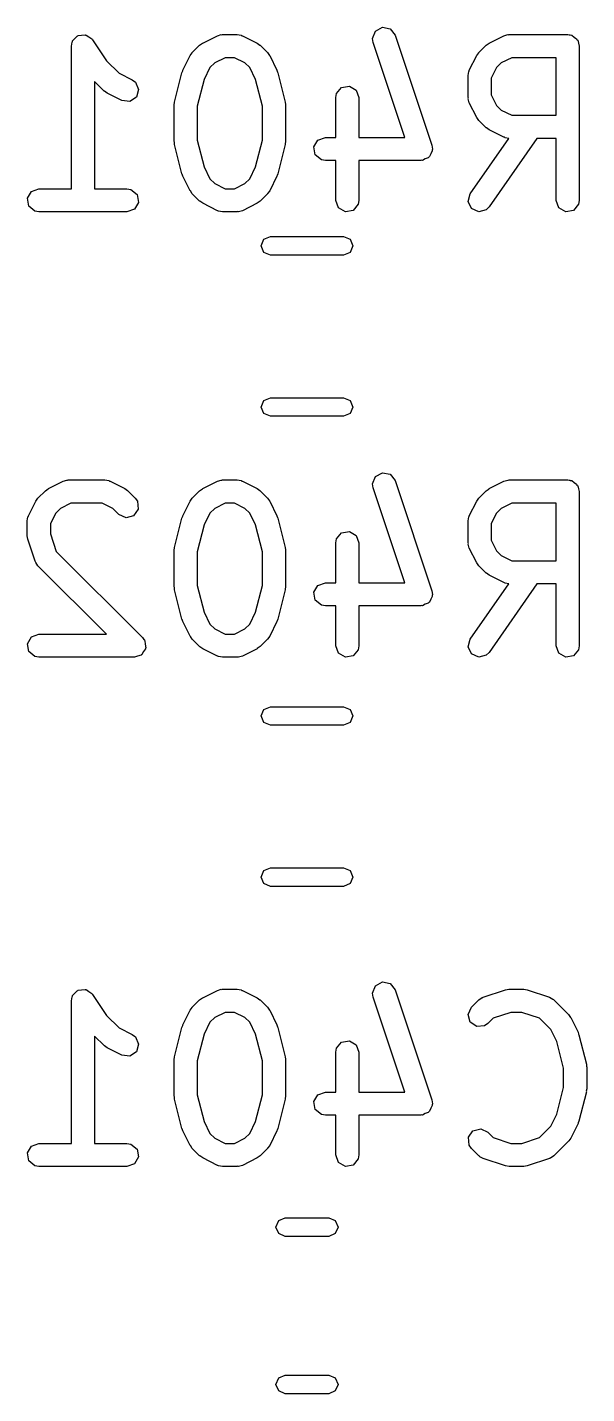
# Model space of a CAD drawing. Extents: x 109 to 192, y -153 to -42.
# Drawn here: x 154.4 to 158.02, y -81.34 to -72.48 of the extents above; entities that cross this region are included whole.
import ezdxf

# ---------------------------------------------------------------- set-up
doc = ezdxf.new("R2010")
doc.units = 0
doc.layers.add('BLACK', color=7, linetype='CONTINUOUS')

msp = doc.modelspace()

# ---------------------------------------------------------------- linework, layer by layer
at = {"layer": 'BLACK', "linetype": 'CONTINUOUS'}
for p, q in [((154.69, -72.5711), (154.706, -72.5561)), ((154.706, -72.5561), (154.72, -72.5394)), ((154.72, -72.5394), (154.724, -72.5387)), ((154.724, -72.5387), (154.727, -72.5357)), ((154.727, -72.5357), (154.749, -72.5343)), ((154.749, -72.5343), (154.771, -72.5305)), ((154.771, -72.5305), (154.774, -72.5327)), ((154.774, -72.5327), (154.779, -72.5324)), ((154.779, -72.5324), (154.796, -72.5453)), ((154.796, -72.5453), (154.815, -72.5562)), ((154.815, -72.5562), (154.817, -72.5602)), ((155.534, -72.5849), (155.629, -72.5373)), ((155.629, -72.5373), (155.654, -72.5299)), ((155.654, -72.5299), (155.658, -72.5309)), ((155.658, -72.5309), (155.662, -72.5294)), ((155.662, -72.5294), (155.758, -72.5294)), ((155.758, -72.5294), (155.783, -72.5339)), ((155.783, -72.5339), (155.787, -72.5368)), ((155.787, -72.5368), (155.791, -72.5373)), ((155.791, -72.5373), (155.886, -72.5849)), ((156.635, -72.5547), (156.654, -72.507)), ((156.639, -72.5805), (156.635, -72.5547)), ((156.654, -72.507), (156.699, -72.4826)), ((156.699, -72.4826), (156.749, -72.4929)), ((156.749, -72.4929), (156.781, -72.533)), ((156.781, -72.533), (157.019, -73.2473)), ((157.391, -72.5849), (157.486, -72.5373)), ((157.486, -72.5373), (157.511, -72.5299)), ((157.511, -72.5299), (157.515, -72.5309)), ((157.515, -72.5309), (157.52, -72.5294)), ((157.52, -72.5294), (157.9, -72.5294)), ((157.9, -72.5294), (157.91, -72.5311)), ((157.91, -72.5311), (157.913, -72.5305)), ((157.913, -72.5305), (157.916, -72.5322)), ((157.916, -72.5322), (157.926, -72.5339)), ((157.926, -72.5339), (157.941, -72.5464)), ((157.941, -72.5464), (157.958, -72.5562)), ((157.958, -72.5562), (157.96, -72.5625)), ((154.683, -72.6044), (154.687, -72.5787)), ((154.683, -73.5294), (154.683, -72.6044)), ((154.687, -72.5787), (154.69, -72.5754)), ((154.69, -72.5754), (154.69, -72.5711)), ((154.817, -72.5602), (154.82, -72.5628)), ((154.82, -72.5628), (154.911, -72.6995)), ((155.466, -72.6466), (155.514, -72.599)), ((155.466, -72.6481), (155.466, -72.6466)), ((155.514, -72.599), (155.532, -72.5861)), ((155.532, -72.5861), (155.534, -72.5849)), ((155.886, -72.5849), (155.904, -72.5983)), ((155.904, -72.5983), (155.906, -72.599)), ((155.906, -72.599), (155.954, -72.6466)), ((155.954, -72.6466), (155.966, -72.665)), ((156.844, -73.196), (156.639, -72.5805)), ((157.323, -72.6481), (157.324, -72.6466)), ((157.324, -72.6466), (157.371, -72.599)), ((157.371, -72.599), (157.39, -72.5861)), ((157.39, -72.5861), (157.391, -72.5849)), ((157.96, -72.5625), (157.965, -72.5669)), ((157.965, -72.5669), (157.969, -72.5861)), ((157.969, -72.5861), (157.975, -72.6044)), ((157.975, -72.6044), (157.975, -73.6044)), ((154.911, -72.6995), (154.993, -72.7808)), ((155.405, -72.7613), (155.452, -72.6661)), ((155.452, -72.6661), (155.466, -72.6481)), ((155.612, -72.7136), (155.581, -72.744)), ((155.68, -72.6794), (155.612, -72.7136)), ((155.74, -72.6794), (155.68, -72.6794)), ((155.808, -72.7136), (155.74, -72.6794)), ((155.839, -72.744), (155.808, -72.7136)), ((155.966, -72.665), (155.968, -72.6661)), ((155.968, -72.6661), (156.015, -72.7613)), ((157.262, -72.7613), (157.31, -72.6661)), ((157.31, -72.6661), (157.323, -72.6481)), ((157.469, -72.7136), (157.438, -72.744)), ((157.537, -72.6794), (157.469, -72.7136)), ((157.825, -72.6794), (157.537, -72.6794)), ((157.825, -73.0532), (157.825, -72.6794)), ((154.993, -72.7808), (155.077, -72.823)), ((155.077, -72.823), (155.098, -72.8385)), ((155.352, -72.9671), (155.399, -72.7767)), ((155.399, -72.7767), (155.404, -72.7648)), ((155.404, -72.7648), (155.405, -72.7613)), ((155.543, -72.821), (155.499, -72.9946)), ((155.581, -72.744), (155.543, -72.821)), ((155.877, -72.821), (155.839, -72.744)), ((155.921, -72.9946), (155.877, -72.821)), ((156.015, -72.7613), (156.019, -72.7737)), ((156.019, -72.7737), (156.021, -72.7767)), ((156.021, -72.7767), (156.068, -72.9671)), ((157.254, -72.7949), (157.259, -72.7692)), ((157.254, -72.9377), (157.254, -72.7949)), ((157.259, -72.7692), (157.261, -72.7658)), ((157.261, -72.7658), (157.262, -72.7613)), ((157.438, -72.744), (157.404, -72.8126)), ((157.404, -72.8126), (157.404, -72.92)), ((154.895, -72.8955), (154.833, -72.8331)), ((154.833, -72.8331), (154.833, -73.5294)), ((154.897, -72.8962), (154.895, -72.8955)), ((154.915, -72.9096), (154.897, -72.8962)), ((155.01, -72.9572), (154.915, -72.9096)), ((155.098, -72.8385), (155.118, -72.8856)), ((155.118, -72.8856), (155.104, -72.9348)), ((156.397, -72.9377), (156.401, -72.9121)), ((156.401, -72.9121), (156.434, -72.8728)), ((156.434, -72.8728), (156.485, -72.8639)), ((156.485, -72.8639), (156.529, -72.8895)), ((156.529, -72.8895), (156.547, -72.9377)), ((155.061, -72.963), (155.01, -72.9572)), ((155.104, -72.9348), (155.061, -72.963)), ((155.349, -72.9853), (155.352, -72.9706)), ((155.349, -73.2234), (155.349, -72.9853)), ((155.352, -72.9706), (155.352, -72.9671)), ((155.499, -72.9946), (155.499, -73.2142)), ((155.921, -73.2142), (155.921, -72.9946)), ((156.068, -72.9671), (156.07, -72.9821)), ((156.07, -72.9821), (156.071, -72.9853)), ((156.071, -72.9853), (156.071, -73.2234)), ((156.397, -73.196), (156.397, -72.9377)), ((156.547, -72.9377), (156.547, -73.196)), ((157.256, -72.9419), (157.254, -72.9377)), ((157.255, -72.9463), (157.256, -72.9419)), ((157.262, -72.9713), (157.255, -72.9463)), ((157.31, -73.0665), (157.262, -72.9713)), ((157.404, -72.92), (157.438, -72.9885)), ((157.438, -72.9885), (157.469, -73.0189)), ((157.311, -73.0676), (157.31, -73.0665)), ((157.324, -73.086), (157.311, -73.0676)), ((157.371, -73.1336), (157.324, -73.086)), ((157.469, -73.0189), (157.537, -73.0532)), ((157.537, -73.0532), (157.825, -73.0532)), ((157.373, -73.1343), (157.371, -73.1336)), ((157.391, -73.1477), (157.373, -73.1343)), ((157.486, -73.1953), (157.391, -73.1477)), ((155.35, -73.2267), (155.349, -73.2234)), ((155.352, -73.2416), (155.35, -73.2267)), ((155.399, -73.4321), (155.352, -73.2416)), ((155.499, -73.2142), (155.543, -73.3877)), ((155.877, -73.3877), (155.921, -73.2142)), ((156.068, -73.2416), (156.021, -73.4321)), ((156.071, -73.2234), (156.068, -73.2382)), ((156.068, -73.2382), (156.068, -73.2416)), ((156.255, -73.258), (156.281, -73.2136)), ((156.264, -73.3085), (156.255, -73.258)), ((156.281, -73.2136), (156.329, -73.196)), ((156.329, -73.196), (156.397, -73.196)), ((156.547, -73.196), (156.844, -73.196)), ((157.019, -73.2473), (157.023, -73.2731)), ((157.268, -73.5614), (157.518, -73.203)), ((157.701, -73.2032), (157.39, -73.6474)), ((157.49, -73.1958), (157.486, -73.1953)), ((157.494, -73.1987), (157.49, -73.1958)), ((157.518, -73.203), (157.494, -73.1987)), ((157.825, -73.2032), (157.701, -73.2032)), ((157.825, -73.6044), (157.825, -73.2032)), ((156.303, -73.3415), (156.264, -73.3085)), ((156.329, -73.346), (156.303, -73.3415)), ((156.397, -73.346), (156.329, -73.346)), ((156.397, -73.6044), (156.397, -73.346)), ((156.948, -73.346), (156.547, -73.346)), ((156.547, -73.346), (156.547, -73.6044)), ((156.953, -73.3441), (156.948, -73.346)), ((156.959, -73.3452), (156.953, -73.3441)), ((156.977, -73.3355), (156.959, -73.3452)), ((156.996, -73.3285), (156.977, -73.3355)), ((156.999, -73.3235), (156.996, -73.3285)), ((157.004, -73.3208), (156.999, -73.3235)), ((157.012, -73.3018), (157.004, -73.3208)), ((157.022, -73.2841), (157.012, -73.3018)), ((157.023, -73.2731), (157.021, -73.2784)), ((157.021, -73.2784), (157.022, -73.2841)), ((155.401, -73.435), (155.399, -73.4321)), ((155.405, -73.4474), (155.401, -73.435)), ((155.543, -73.3877), (155.581, -73.4647)), ((155.839, -73.4647), (155.877, -73.3877)), ((156.016, -73.4439), (156.015, -73.4474)), ((156.021, -73.4321), (156.016, -73.4439)), ((154.424, -73.5469), (154.472, -73.5294)), ((154.472, -73.5294), (154.683, -73.5294)), ((154.833, -73.5294), (155.043, -73.5294)), ((155.043, -73.5294), (155.069, -73.5339)), ((155.452, -73.5427), (155.405, -73.4474)), ((155.581, -73.4647), (155.612, -73.4951)), ((155.612, -73.4951), (155.68, -73.5294)), ((155.68, -73.5294), (155.74, -73.5294)), ((155.74, -73.5294), (155.808, -73.4951)), ((155.808, -73.4951), (155.839, -73.4647)), ((156.015, -73.4474), (155.968, -73.5427)), ((154.398, -73.5914), (154.424, -73.5469)), ((154.407, -73.6419), (154.398, -73.5914)), ((155.069, -73.5339), (155.108, -73.5669)), ((155.117, -73.6174), (155.092, -73.6618)), ((155.108, -73.5669), (155.117, -73.6174)), ((155.454, -73.5438), (155.452, -73.5427)), ((155.466, -73.5622), (155.454, -73.5438)), ((155.514, -73.6098), (155.466, -73.5622)), ((155.516, -73.6105), (155.514, -73.6098)), ((155.534, -73.6238), (155.516, -73.6105)), ((155.906, -73.6098), (155.888, -73.6227)), ((155.954, -73.5622), (155.906, -73.6098)), ((155.968, -73.5427), (155.954, -73.5607)), ((155.954, -73.5607), (155.954, -73.5622)), ((156.414, -73.6526), (156.397, -73.6044)), ((156.547, -73.6044), (156.542, -73.63)), ((157.254, -73.6109), (157.268, -73.5614)), ((157.276, -73.6574), (157.254, -73.6109)), ((157.843, -73.6526), (157.825, -73.6044)), ((157.975, -73.6044), (157.971, -73.63)), ((154.446, -73.6749), (154.407, -73.6419)), ((154.472, -73.6794), (154.446, -73.6749)), ((155.043, -73.6794), (154.472, -73.6794)), ((155.092, -73.6618), (155.043, -73.6794)), ((155.629, -73.6715), (155.534, -73.6238)), ((155.633, -73.672), (155.629, -73.6715)), ((155.637, -73.6749), (155.633, -73.672)), ((155.662, -73.6794), (155.637, -73.6749)), ((155.758, -73.6794), (155.662, -73.6794)), ((155.762, -73.6778), (155.758, -73.6794)), ((155.766, -73.6789), (155.762, -73.6778)), ((155.791, -73.6715), (155.766, -73.6789)), ((155.886, -73.6238), (155.791, -73.6715)), ((155.888, -73.6227), (155.886, -73.6238)), ((156.459, -73.6782), (156.414, -73.6526)), ((156.509, -73.6693), (156.459, -73.6782)), ((156.542, -73.63), (156.509, -73.6693)), ((157.323, -73.6791), (157.276, -73.6574)), ((157.372, -73.6658), (157.323, -73.6791)), ((157.39, -73.6474), (157.372, -73.6658)), ((157.887, -73.6782), (157.843, -73.6526)), ((157.938, -73.6693), (157.887, -73.6782)), ((157.971, -73.63), (157.938, -73.6693)), ((155.913, -73.8995), (155.93, -73.8571)), ((155.93, -73.8571), (155.973, -73.8395)), ((155.973, -73.8395), (156.447, -73.8395)), ((156.447, -73.8395), (156.49, -73.8571)), ((156.49, -73.8571), (156.507, -73.8995)), ((155.93, -73.9419), (155.913, -73.8995)), ((155.973, -73.9595), (155.93, -73.9419)), ((156.447, -73.9595), (155.973, -73.9595)), ((156.49, -73.9419), (156.447, -73.9595)), ((156.507, -73.8995), (156.49, -73.9419)), ((155.913, -74.9445), (155.93, -74.9021)), ((155.93, -74.9869), (155.913, -74.9445)), ((155.93, -74.9021), (155.973, -74.8845)), ((155.973, -74.8845), (156.447, -74.8845)), ((156.447, -74.8845), (156.49, -74.9021)), ((156.49, -74.9021), (156.507, -74.9445)), ((156.507, -74.9445), (156.49, -74.9869)), ((155.973, -75.0045), (155.93, -74.9869)), ((156.447, -75.0045), (155.973, -75.0045)), ((156.49, -74.9869), (156.447, -75.0045)), ((156.654, -75.395), (156.699, -75.3706)), ((156.699, -75.3706), (156.749, -75.3809)), ((156.749, -75.3809), (156.781, -75.421)), ((154.514, -75.487), (154.532, -75.4741)), ((154.532, -75.4741), (154.534, -75.4729)), ((154.534, -75.4729), (154.629, -75.4253)), ((154.629, -75.4253), (154.654, -75.4179)), ((154.654, -75.4179), (154.658, -75.4189)), ((154.658, -75.4189), (154.662, -75.4174)), ((154.662, -75.4174), (154.9, -75.4174)), ((154.9, -75.4174), (154.926, -75.4219)), ((154.926, -75.4219), (154.93, -75.4248)), ((154.93, -75.4248), (154.934, -75.4253)), ((154.934, -75.4253), (155.029, -75.4729)), ((155.029, -75.4729), (155.047, -75.4863)), ((155.514, -75.487), (155.532, -75.4741)), ((155.532, -75.4741), (155.534, -75.4729)), ((155.534, -75.4729), (155.629, -75.4253)), ((155.629, -75.4253), (155.654, -75.4179)), ((155.654, -75.4179), (155.658, -75.4189)), ((155.658, -75.4189), (155.662, -75.4174)), ((155.662, -75.4174), (155.758, -75.4174)), ((155.758, -75.4174), (155.783, -75.4219)), ((155.783, -75.4219), (155.787, -75.4248)), ((155.787, -75.4248), (155.791, -75.4253)), ((155.791, -75.4253), (155.886, -75.4729)), ((155.886, -75.4729), (155.904, -75.4863)), ((156.635, -75.4427), (156.654, -75.395)), ((156.639, -75.4685), (156.635, -75.4427)), ((156.844, -76.084), (156.639, -75.4685)), ((156.781, -75.421), (157.019, -76.1353)), ((157.371, -75.487), (157.39, -75.4741)), ((157.39, -75.4741), (157.391, -75.4729)), ((157.391, -75.4729), (157.486, -75.4253)), ((157.486, -75.4253), (157.511, -75.4179)), ((157.511, -75.4179), (157.515, -75.4189)), ((157.515, -75.4189), (157.52, -75.4174)), ((157.52, -75.4174), (157.9, -75.4174)), ((157.9, -75.4174), (157.91, -75.4191)), ((157.91, -75.4191), (157.913, -75.4185)), ((157.913, -75.4185), (157.916, -75.4202)), ((157.916, -75.4202), (157.926, -75.4219)), ((157.926, -75.4219), (157.941, -75.4344)), ((157.941, -75.4344), (157.958, -75.4442)), ((157.958, -75.4442), (157.96, -75.4505)), ((157.96, -75.4505), (157.965, -75.4549)), ((157.965, -75.4549), (157.969, -75.4741)), ((157.969, -75.4741), (157.975, -75.4924)), ((154.405, -75.6493), (154.452, -75.5541)), ((154.452, -75.5541), (154.466, -75.5361)), ((154.466, -75.5346), (154.514, -75.487)), ((154.466, -75.5361), (154.466, -75.5346)), ((154.68, -75.5674), (154.612, -75.6016)), ((154.883, -75.5674), (154.68, -75.5674)), ((154.951, -75.6016), (154.883, -75.5674)), ((155.047, -75.4863), (155.049, -75.487)), ((155.049, -75.487), (155.096, -75.5346)), ((155.096, -75.5346), (155.111, -75.5559)), ((155.111, -75.5559), (155.116, -75.607)), ((155.405, -75.6493), (155.452, -75.5541)), ((155.452, -75.5541), (155.466, -75.5361)), ((155.466, -75.5346), (155.514, -75.487)), ((155.466, -75.5361), (155.466, -75.5346)), ((155.68, -75.5674), (155.612, -75.6016)), ((155.74, -75.5674), (155.68, -75.5674)), ((155.808, -75.6016), (155.74, -75.5674)), ((155.904, -75.4863), (155.906, -75.487)), ((155.906, -75.487), (155.954, -75.5346)), ((155.954, -75.5346), (155.966, -75.553)), ((155.966, -75.553), (155.968, -75.5541)), ((155.968, -75.5541), (156.015, -75.6493)), ((157.262, -75.6493), (157.31, -75.5541)), ((157.31, -75.5541), (157.323, -75.5361)), ((157.323, -75.5361), (157.324, -75.5346)), ((157.324, -75.5346), (157.371, -75.487)), ((157.537, -75.5674), (157.469, -75.6016)), ((157.825, -75.5674), (157.537, -75.5674)), ((157.825, -75.9412), (157.825, -75.5674)), ((157.975, -75.4924), (157.975, -76.4924)), ((154.397, -75.6829), (154.401, -75.6572)), ((154.401, -75.6572), (154.404, -75.6538)), ((154.404, -75.6538), (154.405, -75.6493)), ((154.581, -75.632), (154.547, -75.7006)), ((154.612, -75.6016), (154.581, -75.632)), ((154.99, -75.6407), (154.951, -75.6016)), ((155.037, -75.6623), (154.99, -75.6407)), ((155.086, -75.6491), (155.037, -75.6623)), ((155.116, -75.607), (155.086, -75.6491)), ((155.399, -75.6647), (155.404, -75.6528)), ((155.404, -75.6528), (155.405, -75.6493)), ((155.581, -75.632), (155.543, -75.709)), ((155.612, -75.6016), (155.581, -75.632)), ((155.839, -75.632), (155.808, -75.6016)), ((155.877, -75.709), (155.839, -75.632)), ((156.015, -75.6493), (156.019, -75.6617)), ((157.254, -75.6829), (157.259, -75.6572)), ((157.259, -75.6572), (157.261, -75.6538)), ((157.261, -75.6538), (157.262, -75.6493)), ((157.438, -75.632), (157.404, -75.7006)), ((157.469, -75.6016), (157.438, -75.632)), ((154.397, -75.7781), (154.397, -75.6829)), ((154.547, -75.7006), (154.547, -75.7659)), ((155.352, -75.8551), (155.399, -75.6647)), ((155.543, -75.709), (155.499, -75.8826)), ((155.921, -75.8826), (155.877, -75.709)), ((156.019, -75.6617), (156.021, -75.6647)), ((156.021, -75.6647), (156.068, -75.8551)), ((157.254, -75.8257), (157.254, -75.6829)), ((157.404, -75.7006), (157.404, -75.808)), ((154.397, -75.7796), (154.397, -75.7781)), ((154.401, -75.8018), (154.397, -75.7796)), ((154.448, -75.9447), (154.401, -75.8018)), ((154.547, -75.7659), (154.585, -75.8804)), ((156.397, -75.8257), (156.401, -75.8001)), ((156.397, -76.084), (156.397, -75.8257)), ((156.401, -75.8001), (156.434, -75.7608)), ((156.434, -75.7608), (156.485, -75.7519)), ((156.485, -75.7519), (156.529, -75.7775)), ((156.529, -75.7775), (156.547, -75.8257)), ((156.547, -75.8257), (156.547, -76.084)), ((157.256, -75.8299), (157.254, -75.8257)), ((157.255, -75.8343), (157.256, -75.8299)), ((157.262, -75.8593), (157.255, -75.8343)), ((157.404, -75.808), (157.438, -75.8765)), ((154.585, -75.8804), (155.144, -76.4393)), ((155.349, -75.8733), (155.352, -75.8586)), ((155.349, -76.1114), (155.349, -75.8733)), ((155.352, -75.8586), (155.352, -75.8551)), ((155.499, -75.8826), (155.499, -76.1022)), ((155.921, -76.1022), (155.921, -75.8826)), ((156.068, -75.8551), (156.07, -75.8701)), ((156.07, -75.8701), (156.071, -75.8733)), ((156.071, -75.8733), (156.071, -76.1114)), ((157.31, -75.9545), (157.262, -75.8593)), ((157.438, -75.8765), (157.469, -75.9069)), ((157.469, -75.9069), (157.537, -75.9412)), ((154.451, -75.9482), (154.448, -75.9447)), ((154.452, -75.9526), (154.451, -75.9482)), ((154.466, -75.974), (154.452, -75.9526)), ((154.91, -76.4174), (154.466, -75.974)), ((157.311, -75.9556), (157.31, -75.9545)), ((157.324, -75.974), (157.311, -75.9556)), ((157.371, -76.0216), (157.324, -75.974)), ((157.537, -75.9412), (157.825, -75.9412)), ((155.499, -76.1022), (155.543, -76.2757)), ((155.877, -76.2757), (155.921, -76.1022)), ((156.255, -76.146), (156.281, -76.1016)), ((156.281, -76.1016), (156.329, -76.084)), ((156.329, -76.084), (156.397, -76.084)), ((156.547, -76.084), (156.844, -76.084)), ((157.268, -76.4494), (157.518, -76.091)), ((157.373, -76.0223), (157.371, -76.0216)), ((157.391, -76.0357), (157.373, -76.0223)), ((157.701, -76.0912), (157.39, -76.5354)), ((157.486, -76.0833), (157.391, -76.0357)), ((157.49, -76.0838), (157.486, -76.0833)), ((157.494, -76.0867), (157.49, -76.0838)), ((157.518, -76.091), (157.494, -76.0867)), ((157.825, -76.0912), (157.701, -76.0912)), ((157.825, -76.4924), (157.825, -76.0912)), ((155.35, -76.1147), (155.349, -76.1114)), ((155.352, -76.1296), (155.35, -76.1147)), ((155.399, -76.3201), (155.352, -76.1296)), ((156.068, -76.1296), (156.021, -76.3201)), ((156.071, -76.1114), (156.068, -76.1262)), ((156.068, -76.1262), (156.068, -76.1296)), ((156.264, -76.1965), (156.255, -76.146)), ((157.012, -76.1898), (157.004, -76.2088)), ((157.022, -76.1721), (157.012, -76.1898)), ((157.019, -76.1353), (157.023, -76.1611)), ((157.023, -76.1611), (157.021, -76.1664)), ((157.021, -76.1664), (157.022, -76.1721)), ((155.543, -76.2757), (155.581, -76.3527)), ((155.839, -76.3527), (155.877, -76.2757)), ((156.303, -76.2295), (156.264, -76.1965)), ((156.329, -76.234), (156.303, -76.2295)), ((156.397, -76.234), (156.329, -76.234)), ((156.397, -76.4924), (156.397, -76.234)), ((156.948, -76.234), (156.547, -76.234)), ((156.547, -76.234), (156.547, -76.4924)), ((156.953, -76.2321), (156.948, -76.234)), ((156.959, -76.2332), (156.953, -76.2321)), ((156.977, -76.2235), (156.959, -76.2332)), ((156.996, -76.2165), (156.977, -76.2235)), ((156.999, -76.2115), (156.996, -76.2165)), ((157.004, -76.2088), (156.999, -76.2115)), ((155.401, -76.323), (155.399, -76.3201)), ((155.405, -76.3354), (155.401, -76.323)), ((155.452, -76.4307), (155.405, -76.3354)), ((155.581, -76.3527), (155.612, -76.3831)), ((155.808, -76.3831), (155.839, -76.3527)), ((156.015, -76.3354), (155.968, -76.4307)), ((156.016, -76.3319), (156.015, -76.3354)), ((156.021, -76.3201), (156.016, -76.3319)), ((154.398, -76.4794), (154.424, -76.4349)), ((154.424, -76.4349), (154.472, -76.4174)), ((154.472, -76.4174), (154.91, -76.4174)), ((155.144, -76.4393), (155.153, -76.4528)), ((155.153, -76.4528), (155.156, -76.4549)), ((155.156, -76.4549), (155.156, -76.4569)), ((155.454, -76.4318), (155.452, -76.4307)), ((155.466, -76.4502), (155.454, -76.4318)), ((155.514, -76.4978), (155.466, -76.4502)), ((155.612, -76.3831), (155.68, -76.4174)), ((155.68, -76.4174), (155.74, -76.4174)), ((155.74, -76.4174), (155.808, -76.3831)), ((155.954, -76.4502), (155.906, -76.4978)), ((155.968, -76.4307), (155.954, -76.4487)), ((155.954, -76.4487), (155.954, -76.4502)), ((157.254, -76.4989), (157.268, -76.4494)), ((154.407, -76.5299), (154.398, -76.4794)), ((154.446, -76.5629), (154.407, -76.5299)), ((155.15, -76.5303), (155.139, -76.5498)), ((155.163, -76.5118), (155.15, -76.5303)), ((155.156, -76.4569), (155.159, -76.4607)), ((155.159, -76.4607), (155.161, -76.4832)), ((155.161, -76.4832), (155.165, -76.5054)), ((155.165, -76.5054), (155.163, -76.5084)), ((155.163, -76.5084), (155.163, -76.5118)), ((155.516, -76.4985), (155.514, -76.4978)), ((155.534, -76.5118), (155.516, -76.4985)), ((155.629, -76.5595), (155.534, -76.5118)), ((155.886, -76.5118), (155.791, -76.5595)), ((155.888, -76.5107), (155.886, -76.5118)), ((155.906, -76.4978), (155.888, -76.5107)), ((156.414, -76.5406), (156.397, -76.4924)), ((156.459, -76.5662), (156.414, -76.5406)), ((156.542, -76.518), (156.509, -76.5573)), ((156.547, -76.4924), (156.542, -76.518)), ((157.276, -76.5454), (157.254, -76.4989)), ((157.39, -76.5354), (157.372, -76.5538)), ((157.843, -76.5406), (157.825, -76.4924)), ((157.887, -76.5662), (157.843, -76.5406)), ((157.971, -76.518), (157.938, -76.5573)), ((157.975, -76.4924), (157.971, -76.518)), ((154.472, -76.5674), (154.446, -76.5629)), ((155.091, -76.5674), (154.472, -76.5674)), ((155.112, -76.5597), (155.091, -76.5674)), ((155.134, -76.5538), (155.112, -76.5597)), ((155.136, -76.551), (155.134, -76.5538)), ((155.139, -76.5498), (155.136, -76.551)), ((155.633, -76.56), (155.629, -76.5595)), ((155.637, -76.5629), (155.633, -76.56)), ((155.662, -76.5674), (155.637, -76.5629)), ((155.758, -76.5674), (155.662, -76.5674)), ((155.762, -76.5658), (155.758, -76.5674)), ((155.766, -76.5669), (155.762, -76.5658)), ((155.791, -76.5595), (155.766, -76.5669)), ((156.509, -76.5573), (156.459, -76.5662)), ((157.323, -76.5671), (157.276, -76.5454)), ((157.372, -76.5538), (157.323, -76.5671)), ((157.938, -76.5573), (157.887, -76.5662)), ((155.93, -76.9051), (155.973, -76.8875)), ((155.973, -76.8875), (156.447, -76.8875)), ((156.447, -76.8875), (156.49, -76.9051)), ((155.913, -76.9475), (155.93, -76.9051)), ((155.93, -76.9899), (155.913, -76.9475)), ((156.49, -76.9051), (156.507, -76.9475)), ((156.507, -76.9475), (156.49, -76.9899)), ((155.973, -77.0075), (155.93, -76.9899)), ((156.447, -77.0075), (155.973, -77.0075)), ((156.49, -76.9899), (156.447, -77.0075)), ((155.913, -77.9925), (155.93, -77.9501)), ((155.93, -77.9501), (155.973, -77.9325)), ((155.973, -77.9325), (156.447, -77.9325)), ((156.447, -77.9325), (156.49, -77.9501)), ((156.49, -77.9501), (156.507, -77.9925)), ((155.93, -78.0349), (155.913, -77.9925)), ((155.973, -78.0525), (155.93, -78.0349)), ((156.49, -78.0349), (156.447, -78.0525)), ((156.507, -77.9925), (156.49, -78.0349)), ((156.447, -78.0525), (155.973, -78.0525)), ((154.69, -78.7611), (154.706, -78.7461)), ((154.706, -78.7461), (154.72, -78.7294)), ((154.72, -78.7294), (154.724, -78.7287)), ((154.724, -78.7287), (154.727, -78.7257)), ((154.727, -78.7257), (154.749, -78.7243)), ((154.749, -78.7243), (154.771, -78.7205)), ((154.771, -78.7205), (154.774, -78.7227)), ((154.774, -78.7227), (154.779, -78.7224)), ((154.779, -78.7224), (154.796, -78.7353)), ((154.796, -78.7353), (154.815, -78.7462)), ((154.815, -78.7462), (154.817, -78.7502)), ((154.817, -78.7502), (154.82, -78.7528)), ((154.82, -78.7528), (154.911, -78.8895)), ((155.534, -78.7749), (155.629, -78.7273)), ((155.629, -78.7273), (155.654, -78.7199)), ((155.654, -78.7199), (155.658, -78.7209)), ((155.658, -78.7209), (155.662, -78.7194)), ((155.662, -78.7194), (155.758, -78.7194)), ((155.758, -78.7194), (155.783, -78.7239)), ((155.783, -78.7239), (155.787, -78.7268)), ((155.787, -78.7268), (155.791, -78.7273)), ((155.791, -78.7273), (155.886, -78.7749)), ((156.635, -78.7447), (156.654, -78.697)), ((156.639, -78.7705), (156.635, -78.7447)), ((156.654, -78.697), (156.699, -78.6726)), ((156.699, -78.6726), (156.749, -78.6829)), ((156.749, -78.6829), (156.781, -78.723)), ((156.781, -78.723), (157.019, -79.4373)), ((157.353, -78.7708), (157.496, -78.7232)), ((157.496, -78.7232), (157.518, -78.7199)), ((157.518, -78.7199), (157.52, -78.7194)), ((157.52, -78.7194), (157.615, -78.7194)), ((157.615, -78.7194), (157.637, -78.7233)), ((157.637, -78.7233), (157.638, -78.7232)), ((157.638, -78.7232), (157.781, -78.7708)), ((154.683, -78.7944), (154.687, -78.7687)), ((154.683, -79.7194), (154.683, -78.7944)), ((154.687, -78.7687), (154.69, -78.7654)), ((154.69, -78.7654), (154.69, -78.7611)), ((155.452, -78.8561), (155.466, -78.8381)), ((155.466, -78.8366), (155.514, -78.789)), ((155.466, -78.8381), (155.466, -78.8366)), ((155.514, -78.789), (155.532, -78.7761)), ((155.532, -78.7761), (155.534, -78.7749)), ((155.886, -78.7749), (155.904, -78.7883)), ((155.904, -78.7883), (155.906, -78.789)), ((155.906, -78.789), (155.954, -78.8366)), ((155.954, -78.8366), (155.966, -78.855)), ((156.844, -79.386), (156.639, -78.7705)), ((157.254, -78.8831), (157.276, -78.8366)), ((157.276, -78.8366), (157.324, -78.789)), ((157.324, -78.789), (157.345, -78.774)), ((157.345, -78.774), (157.349, -78.7736)), ((157.349, -78.7736), (157.353, -78.7708)), ((157.781, -78.7708), (157.804, -78.7833)), ((157.804, -78.7833), (157.807, -78.7871)), ((157.807, -78.7871), (157.811, -78.789)), ((157.811, -78.789), (157.906, -78.8842)), ((154.911, -78.8895), (154.993, -78.9708)), ((155.405, -78.9513), (155.452, -78.8561)), ((155.581, -78.934), (155.543, -79.011)), ((155.612, -78.9036), (155.581, -78.934)), ((155.68, -78.8694), (155.612, -78.9036)), ((155.74, -78.8694), (155.68, -78.8694)), ((155.808, -78.9036), (155.74, -78.8694)), ((155.839, -78.934), (155.808, -78.9036)), ((155.877, -79.011), (155.839, -78.934)), ((155.966, -78.855), (155.968, -78.8561)), ((155.968, -78.8561), (156.015, -78.9513)), ((157.268, -78.9326), (157.254, -78.8831)), ((157.31, -78.9621), (157.268, -78.9326)), ((157.417, -78.9076), (157.382, -78.9427)), ((157.532, -78.8694), (157.417, -78.9076)), ((157.603, -78.8694), (157.532, -78.8694)), ((157.717, -78.9076), (157.603, -78.8694)), ((157.791, -78.9817), (157.717, -78.9076)), ((157.906, -78.8842), (157.919, -78.9026)), ((157.919, -78.9026), (157.92, -78.9037)), ((157.92, -78.9037), (157.968, -78.9989)), ((154.895, -79.0855), (154.833, -79.0231)), ((154.833, -79.0231), (154.833, -79.7194)), ((154.993, -78.9708), (155.077, -79.013)), ((155.077, -79.013), (155.098, -79.0285)), ((155.352, -79.1571), (155.399, -78.9667)), ((155.399, -78.9667), (155.404, -78.9548)), ((155.404, -78.9548), (155.405, -78.9513)), ((155.543, -79.011), (155.499, -79.1846)), ((155.921, -79.1846), (155.877, -79.011)), ((156.015, -78.9513), (156.019, -78.9637)), ((156.019, -78.9637), (156.021, -78.9667)), ((156.021, -78.9667), (156.068, -79.1571)), ((157.361, -78.9576), (157.31, -78.9621)), ((157.382, -78.9427), (157.361, -78.9576)), ((157.83, -79.0587), (157.791, -78.9817)), ((157.968, -78.9989), (157.971, -79.0113)), ((157.971, -79.0113), (157.973, -79.0143)), ((157.973, -79.0143), (158.021, -79.2048)), ((154.897, -79.0862), (154.895, -79.0855)), ((154.915, -79.0996), (154.897, -79.0862)), ((155.01, -79.1472), (154.915, -79.0996)), ((155.098, -79.0285), (155.118, -79.0756)), ((155.118, -79.0756), (155.104, -79.1248)), ((156.397, -79.1277), (156.401, -79.1021)), ((156.401, -79.1021), (156.434, -79.0628)), ((156.434, -79.0628), (156.485, -79.0539)), ((156.485, -79.0539), (156.529, -79.0795)), ((156.529, -79.0795), (156.547, -79.1277)), ((157.873, -79.2322), (157.83, -79.0587)), ((155.061, -79.153), (155.01, -79.1472)), ((155.104, -79.1248), (155.061, -79.153)), ((155.349, -79.1753), (155.352, -79.1606)), ((155.349, -79.4134), (155.349, -79.1753)), ((155.352, -79.1606), (155.352, -79.1571)), ((155.499, -79.1846), (155.499, -79.4042)), ((155.921, -79.4042), (155.921, -79.1846)), ((156.068, -79.1571), (156.07, -79.1721)), ((156.07, -79.1721), (156.071, -79.1753)), ((156.071, -79.1753), (156.071, -79.4134)), ((156.397, -79.386), (156.397, -79.1277)), ((156.547, -79.1277), (156.547, -79.386)), ((157.873, -79.3566), (157.873, -79.2322)), ((158.021, -79.2048), (158.022, -79.2197)), ((158.022, -79.2197), (158.023, -79.223)), ((158.023, -79.223), (158.023, -79.3658)), ((157.83, -79.5301), (157.873, -79.3566)), ((158.023, -79.3658), (158.02, -79.3806)), ((155.35, -79.4167), (155.349, -79.4134)), ((155.352, -79.4316), (155.35, -79.4167)), ((155.399, -79.6221), (155.352, -79.4316)), ((155.499, -79.4042), (155.543, -79.5777)), ((155.877, -79.5777), (155.921, -79.4042)), ((156.068, -79.4316), (156.021, -79.6221)), ((156.071, -79.4134), (156.068, -79.4282)), ((156.068, -79.4282), (156.068, -79.4316)), ((156.255, -79.448), (156.281, -79.4036)), ((156.264, -79.4985), (156.255, -79.448)), ((156.281, -79.4036), (156.329, -79.386)), ((156.329, -79.386), (156.397, -79.386)), ((156.547, -79.386), (156.844, -79.386)), ((157.019, -79.4373), (157.023, -79.4631)), ((157.023, -79.4631), (157.021, -79.4684)), ((157.021, -79.4684), (157.022, -79.4741)), ((158.021, -79.384), (157.973, -79.5745)), ((158.02, -79.3806), (158.021, -79.384)), ((156.303, -79.5315), (156.264, -79.4985)), ((156.329, -79.536), (156.303, -79.5315)), ((156.397, -79.536), (156.329, -79.536)), ((156.397, -79.7944), (156.397, -79.536)), ((156.948, -79.536), (156.547, -79.536)), ((156.547, -79.536), (156.547, -79.7944)), ((156.953, -79.5341), (156.948, -79.536)), ((156.959, -79.5352), (156.953, -79.5341)), ((156.977, -79.5255), (156.959, -79.5352)), ((156.996, -79.5185), (156.977, -79.5255)), ((156.999, -79.5135), (156.996, -79.5185)), ((157.004, -79.5108), (156.999, -79.5135)), ((157.012, -79.4918), (157.004, -79.5108)), ((157.022, -79.4741), (157.012, -79.4918)), ((157.791, -79.6071), (157.83, -79.5301)), ((155.401, -79.625), (155.399, -79.6221)), ((155.405, -79.6374), (155.401, -79.625)), ((155.452, -79.7327), (155.405, -79.6374)), ((155.543, -79.5777), (155.581, -79.6547)), ((155.839, -79.6547), (155.877, -79.5777)), ((156.015, -79.6374), (155.968, -79.7327)), ((156.016, -79.6339), (156.015, -79.6374)), ((156.021, -79.6221), (156.016, -79.6339)), ((157.257, -79.6797), (157.286, -79.6377)), ((157.286, -79.6377), (157.336, -79.6244)), ((157.336, -79.6244), (157.382, -79.6461)), ((157.717, -79.6812), (157.791, -79.6071)), ((157.968, -79.5898), (157.92, -79.6851)), ((157.973, -79.5745), (157.968, -79.5863)), ((157.968, -79.5863), (157.968, -79.5898)), ((154.424, -79.7369), (154.472, -79.7194)), ((154.472, -79.7194), (154.683, -79.7194)), ((154.833, -79.7194), (155.043, -79.7194)), ((155.043, -79.7194), (155.069, -79.7239)), ((155.069, -79.7239), (155.108, -79.7569)), ((155.454, -79.7338), (155.452, -79.7327)), ((155.466, -79.7522), (155.454, -79.7338)), ((155.581, -79.6547), (155.612, -79.6851)), ((155.612, -79.6851), (155.68, -79.7194)), ((155.68, -79.7194), (155.74, -79.7194)), ((155.74, -79.7194), (155.808, -79.6851)), ((155.808, -79.6851), (155.839, -79.6547)), ((155.968, -79.7327), (155.954, -79.7507)), ((157.261, -79.7308), (157.257, -79.6797)), ((157.276, -79.7522), (157.261, -79.7308)), ((157.382, -79.6461), (157.417, -79.6812)), ((157.417, -79.6812), (157.532, -79.7194)), ((157.532, -79.7194), (157.603, -79.7194)), ((157.603, -79.7194), (157.717, -79.6812)), ((157.906, -79.7046), (157.811, -79.7998)), ((157.907, -79.7031), (157.906, -79.7046)), ((157.92, -79.6851), (157.907, -79.7031)), ((154.398, -79.7814), (154.424, -79.7369)), ((154.407, -79.8319), (154.398, -79.7814)), ((155.117, -79.8074), (155.092, -79.8518)), ((155.108, -79.7569), (155.117, -79.8074)), ((155.514, -79.7998), (155.466, -79.7522)), ((155.516, -79.8005), (155.514, -79.7998)), ((155.534, -79.8138), (155.516, -79.8005)), ((155.629, -79.8615), (155.534, -79.8138)), ((155.886, -79.8138), (155.791, -79.8615)), ((155.888, -79.8127), (155.886, -79.8138)), ((155.906, -79.7998), (155.888, -79.8127)), ((155.954, -79.7522), (155.906, -79.7998)), ((155.954, -79.7507), (155.954, -79.7522)), ((156.414, -79.8426), (156.397, -79.7944)), ((156.542, -79.82), (156.509, -79.8593)), ((156.547, -79.7944), (156.542, -79.82)), ((157.324, -79.7998), (157.276, -79.7522)), ((157.328, -79.8017), (157.324, -79.7998)), ((157.33, -79.8055), (157.328, -79.8017)), ((157.353, -79.8179), (157.33, -79.8055)), ((157.496, -79.8655), (157.353, -79.8179)), ((157.781, -79.8179), (157.638, -79.8655)), ((157.785, -79.8151), (157.781, -79.8179)), ((157.789, -79.8147), (157.785, -79.8151)), ((157.811, -79.7998), (157.789, -79.8147)), ((154.446, -79.8649), (154.407, -79.8319)), ((154.472, -79.8694), (154.446, -79.8649)), ((155.043, -79.8694), (154.472, -79.8694)), ((155.092, -79.8518), (155.043, -79.8694)), ((155.633, -79.862), (155.629, -79.8615)), ((155.637, -79.8649), (155.633, -79.862)), ((155.662, -79.8694), (155.637, -79.8649)), ((155.758, -79.8694), (155.662, -79.8694)), ((155.762, -79.8678), (155.758, -79.8694)), ((155.766, -79.8689), (155.762, -79.8678)), ((155.791, -79.8615), (155.766, -79.8689)), ((156.459, -79.8682), (156.414, -79.8426)), ((156.509, -79.8593), (156.459, -79.8682)), ((157.497, -79.8655), (157.496, -79.8655)), ((157.52, -79.8694), (157.497, -79.8655)), ((157.615, -79.8694), (157.52, -79.8694)), ((157.616, -79.8688), (157.615, -79.8694)), ((157.638, -79.8655), (157.616, -79.8688)), ((156.009, -80.262), (156.027, -80.2196)), ((156.027, -80.3044), (156.009, -80.262)), ((156.027, -80.2196), (156.069, -80.202)), ((156.069, -80.202), (156.351, -80.202)), ((156.351, -80.202), (156.393, -80.2196)), ((156.393, -80.2196), (156.411, -80.262)), ((156.411, -80.262), (156.393, -80.3044)), ((156.069, -80.322), (156.027, -80.3044)), ((156.351, -80.322), (156.069, -80.322)), ((156.393, -80.3044), (156.351, -80.322)), ((156.009, -81.282), (156.027, -81.2396)), ((156.027, -81.2396), (156.069, -81.222)), ((156.069, -81.222), (156.351, -81.222)), ((156.351, -81.222), (156.393, -81.2396)), ((156.393, -81.2396), (156.411, -81.282)), ((156.027, -81.3244), (156.009, -81.282)), ((156.069, -81.342), (156.027, -81.3244)), ((156.393, -81.3244), (156.351, -81.342)), ((156.411, -81.282), (156.393, -81.3244)), ((156.351, -81.342), (156.069, -81.342))]:
    msp.add_line(p, q, dxfattribs=at)

doc.saveas('drawing.dxf')
